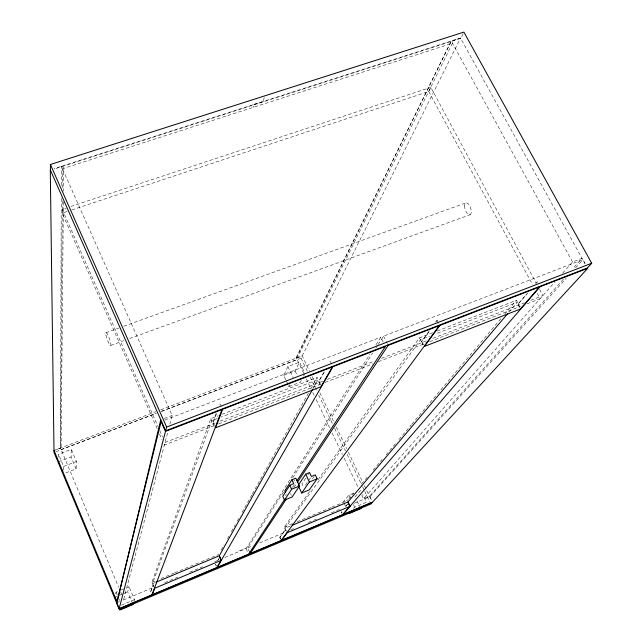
<?xml version="1.0" encoding="UTF-8"?>
<svg xmlns="http://www.w3.org/2000/svg" width="642" height="642" viewBox="0 0 642 642"><rect width="100%" height="100%" fill="white"/><g stroke="black" fill="none" stroke-linecap="round" stroke-linejoin="round"><path stroke-width="0.48" stroke-dasharray="3.21 2.41" d="M58.502 457.08L58.51 454.247L71.342 449.344L76.454 461.51L76.085 468.917L63.486 473.788M61.247 198.402L60.468 448.02L118.674 587.245M61.295 185.369L61.351 166.318L172.184 415.422L169.889 424.129M157.105 428.519L62.226 213.104L62.25 209.34L66.166 208.04M62.322 200.938L60.468 448.02L54.931 450.13M62.418 187.937L62.587 165.933L63.678 168.389L63.47 191.164M63.373 202.053L61.11 449.544L156.359 413.207M63.55 470.121L63.606 466.461L58.51 454.247M76.085 468.917L71.069 456.968L71.342 449.344M115.656 593.858L116.041 592.181L117.783 591.459M123.697 599.267L167.843 431.865M264.231 97.608L263.035 101.942L262.851 101.572L252.707 104.839L253.855 107.166M132.589 603.608L127.662 591.86L129.082 586.748L125.607 588.2M133.993 601.265L134.499 599.636L129.082 586.748M153.671 586.716L151.841 582.414L210.801 418.656L218.264 415.767M216.121 413.472L212.687 422.813L213.216 422.613L216.667 413.263M150.862 591.523L153.302 584.918L150.541 591.659L151.897 593.954M285.714 379.663L283.676 375.345L287.921 366.55L299.525 362.112L304.533 372.593M303.714 373.435L296.395 358.108L451.27 41.04L460.539 38.055L584.95 263.653M161.022 411.426L296.427 359.777L452.466 43.231L63.678 168.389M71.84 209.918L428.76 91.493L430.79 87.344L536.239 283.226M161.64 411.37L301.066 358.172L460.539 38.055L53.968 168.694M463.099 33.673L460.731 38.4L54.145 169.079M283.676 375.345L295.079 370.972L299.525 362.112M286.123 380.521L288.972 386.556L289.847 384.839M301.307 380.409L300.392 382.142L288.972 386.556M303.586 376.068L304.95 373.467M221.161 550.09L224.082 544.833M227.493 538.694L228.953 536.07M231.385 531.688L235.285 524.683M237.235 521.176L240.156 515.919M242.106 512.412L251.849 494.886M252.33 494.011L308.353 393.249M310.792 388.867L317.124 377.48L320.27 384.028M313.2 388.217L318.087 379.494L221.073 417.115M217.742 560.402L218.641 558.805M320.157 385.072L318.544 381.709L324.435 371.269M218.055 560.265L219.869 557.063M324.467 371.935L318.544 381.709M224.812 557.489L246.071 548.589L370.025 354.087M375.955 344.786L380.81 337.178L383.322 342.234M249.513 551.935L247.7 547.899L283.957 491.379M292.616 477.873L372.697 353.012M375.947 347.948L377.568 345.42M378.114 344.569L383.523 336.135L582.968 259.609L585.368 263.958M293.755 481.356L294.79 479.767M292.559 487.479L295.858 482.471M293.988 487.511L296.756 483.33M305.761 478.202L301.933 483.843L303.353 486.885M307.943 474.976L309.58 472.56M305.359 485.256L308.112 481.259M308.666 480.465L310.864 477.271M312.51 478.884L314.187 476.484M286.131 531.231L284.237 527.098L311.049 489.573M318.039 479.783L419.443 337.853L432.491 332.805M280.474 538.983L279.768 537.426L285.401 529.642L286.444 531.103M429.378 330.758L421.417 341.761L429.875 330.566M435.637 322.115L437.282 320.35L436.143 321.923M279.768 537.426L285.722 529.506M353.485 493.241L348.959 495.126L343.446 501.739L347.892 499.885M348.654 499.195L353.814 493.072M361.55 483.899L368.644 475.481M373.163 470.129L382.191 459.423M386.067 454.833L396.379 442.595M398.963 439.537L411.217 425.004M411.859 424.234L501.522 317.918M504.74 314.099L516.353 300.328L520.044 307.269M508.954 312.132L517.356 302.221L435.34 334.025M345.661 506.369L348.237 503.344M519.579 307.454L517.901 304.292L526.753 293.9M535.613 283.507L537.362 281.838L536.094 283.323M345.966 506.241L347.258 504.732M527.86 292.977L517.901 304.292M355.01 496.908L360.732 490.223M353.429 508.592L354.681 507.172L366.462 502.229L362.778 494.509M361.839 495.183L363.565 498.786L554.752 282.135M562.657 273.171L572.544 261.976L582.021 258.333L572.688 268.781M563.363 279.222L369.463 496.314L363.565 498.786M354.352 503.216L369.985 496.667L566.22 278.243M575.601 267.81L582.968 259.609M239.41 550.796L245.645 548.18M116.692 602.798L119.468 601.634M123.16 600.085L153.655 587.31M164.745 582.663L177.682 577.238M189.695 572.207L202.631 566.782M214.645 561.75L219.267 559.816M247.7 547.899L252.298 545.973M259.649 542.891L285.393 532.106M290.914 529.794L293.667 528.639M308.377 522.476L316.658 519.009M331.368 512.846L339.642 509.379M121.442 605.125L134.499 599.636M121.258 590.006L124.733 588.562M114.878 597.204L117.614 596.057M118.529 595.68L127.662 591.86M151.841 582.414L155.508 580.882M161.006 578.586L173.83 573.226M174.744 572.841L200.4 562.127M201.315 561.742L218.721 554.471M284.237 527.098L292.471 523.655M297.045 521.745L311.683 515.63M312.598 515.245L330.895 507.605M331.81 507.22L346.447 501.105M155.155 582.583L152.403 583.738L211.74 420.735L217.341 418.568M290.312 526.071L284.823 528.366L420.43 339.803L429.747 336.191M285.008 495.327L286.533 494.701M213.906 425.734L164.368 445.018L163.566 443.189M218.577 423.913L321.393 383.884M325.133 382.423L372.801 363.87M378.411 361.679L424.21 343.847M429.819 341.664L520.477 306.37M527.018 303.818L540.107 298.723L536.792 292.551M221.988 414.323L317.124 377.48M437.146 330.999L516.353 300.328M165.034 442.507L215.415 422.918M220.086 421.104L322.709 381.196M327.372 379.382L373.09 361.607M381.484 358.34L426.264 340.926M432.796 338.382L524.233 302.831M530.757 300.296L542.891 295.577L539.087 288.515M63.606 466.461L76.454 461.51M164.28 418.456L172.184 415.422M164.85 420.037L380.81 337.178M58.494 461.791L71.069 456.968M219.564 404.131L220.118 403.914L222.589 409.339M329.836 361.695L330.365 361.494L332.058 364.985M296.395 358.108L302.205 355.893L309.54 371.196M55.902 451.711L156.022 413.512M54.008 450.483L156.078 411.578M160.701 409.821L302.205 355.893M110.761 345.412L123.93 340.621M129.58 338.567L470.169 214.693M105.882 332.725L119.067 327.966M123.778 326.264L465.683 202.976M70.925 206.467L430.79 87.344M67.081 211.499L62.226 213.104M572.544 261.976L451.27 41.04L295.745 358.348L296.427 359.777M428.76 91.493L532.523 284.615M436.777 320.543L438.502 323.921M421.906 341.568L423.559 344.826M419.443 337.853L423.07 345.019M383.523 336.135L386.885 342.876M387.303 343.719L388.145 345.396M369.985 496.667L371.838 500.551M312.124 376.597L316.867 386.492M319.885 392.8L333.68 421.601M336.272 427.002L346.616 448.606M348.341 452.209L362.57 481.909M364.295 485.512L371.533 500.624M301.066 358.172L307.526 371.678M310.11 377.079L317.004 391.476M318.721 395.079L332.508 423.889M334.659 428.383L345.428 450.893M347.153 454.488L362.224 485.994M362.658 486.893L364.375 490.496M364.808 491.395L370.41 503.103M306.298 378.852L311.033 388.771M312.758 392.374L314.476 395.986M316.201 399.589L329.98 428.447M332.131 432.957L342.467 454.6M344.184 458.203L357.963 487.061M295.079 370.972L297.126 375.265M357.008 501.121L360.218 507.862M287.921 366.55L293.33 377.945M348.959 495.126L351.005 499.428M353.453 504.596L354.681 507.172M344.248 503.432L345.444 505.968M342.162 513.062L341.151 511.666L341.865 513.191M290.537 493.57L291.324 495.263M280.072 537.298L281.493 540.404M213.216 422.613L214.396 425.213M210.801 418.656L214.259 426.288M246.071 548.589L248.598 554.239M62.25 209.34L158.181 426.962M159.794 430.622L162.619 437.025M159.529 434.016L161.945 439.521M216.498 565.859L215.479 564.406L216.177 565.995M153.302 584.918L154.008 586.579M120.608 591.868L121.763 594.644M116.041 592.181L117.197 594.957M118.738 598.657L119.508 600.503M105.954 335.156A6.813 1.148 69.7 0 0 110.44 345.412A6.813 1.148 69.7 0 0 108.578 336.617A6.813 1.148 69.7 0 0 105.954 335.156M464.575 205.657A6.292 2.841 71.2 0 0 469.438 214.853A6.292 2.841 71.2 0 0 469.8 205.978A6.292 2.841 71.2 0 0 464.575 205.657"/><path stroke-width="0.96" d="M117.35 601.048L160.765 419.804M119.139 608.68L165.492 431.392L161.11 421.473L116.692 602.798L119.139 608.68L151.913 594.893L222.036 409.556L165.492 431.392M165.644 430.83L166.623 427.074L50.397 164.496L463.885 32.1L591.715 263.26L587.35 268.011L165.644 430.83L50.285 169.873L54.024 452.425L119.516 609.748L370.835 504.002L372.36 502.349L119.837 608.544L119.516 609.748M133.48 602.886L132.966 604.515L120.166 609.9M156.07 582.206L219.299 555.763L312.71 389.092M220.976 560.45L216.876 567.576L152.234 594.757L154.714 588.241L220.976 560.45L219.869 557.063M291.909 479.767L293.731 483.699L289.807 485.312L282.721 496.274L284.486 500.102L292.11 496.964L299.485 486.034L295.826 478.17L291.909 479.767L284.767 490.881L285.473 492.406M284.863 499.163L248.598 554.239L217.197 567.448L332.901 366.734L385.425 346.447L296.957 480.802M284.486 500.102L291.637 489.252L299.485 486.034M249.513 551.935L250.236 553.548L286.236 499.211M297.31 482.495L388.145 345.396L439.369 325.614L281.188 540.532L250.236 553.548M298.153 485.4L305.688 474.149L309.58 472.56L311.418 476.468L315.31 474.879L317.148 478.796L309.259 489.902L301.692 493.016L298.939 487.093M301.692 493.016L309.356 481.99L317.148 478.796M292.142 525.308L347.956 501.972L507.661 313.657M349.721 506.466L342.587 514.715L281.493 540.404L287.175 532.691L349.721 506.466L348.542 503.216M361.919 507.26L360.619 508.705L349.039 513.576M166.623 427.074L591.715 263.26M347.956 501.972L350.026 506.337M305.688 474.149L309.356 481.99M289.807 485.312L291.637 489.252M219.299 555.763L221.305 560.314M54.008 450.483L117.117 602.019M61.568 469.174L62.723 471.942M114.878 597.204L116.009 599.925M50.397 164.496L50.453 170.274M222.589 409.339L215.576 427.821L320.968 386.757L332.371 366.943L222.589 409.339M439.874 325.422L424.378 346.455L520.421 309.027L539.521 286.934L439.874 325.422M540.002 286.749L342.884 514.587L372.585 502.1L587.759 268.308L540.002 286.749"/></g></svg>
